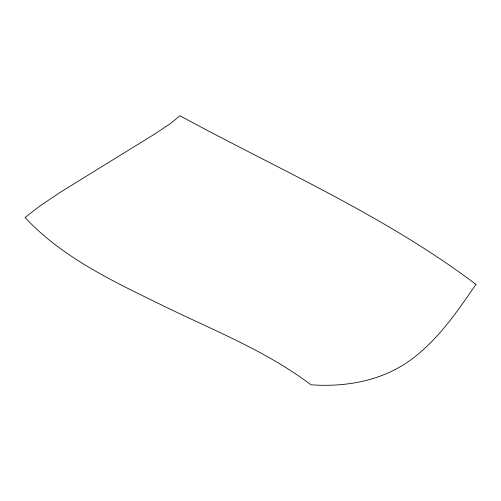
<?xml version="1.0" encoding="UTF-8"?>
<svg xmlns="http://www.w3.org/2000/svg" width="501" height="501" viewBox="0 0 501 501"><rect width="100%" height="100%" fill="white"/><g stroke="black" fill="none" stroke-linecap="round" stroke-linejoin="round"><path stroke-width="0.75" d="M475.95 284.361C457.375 311.497 438.356 339.346 411.659 359.204C383.033 380.729 346.041 387.336 310.939 384.793C266.789 351.345 214.754 330.885 165.299 306.806C115.606 282.47 63.389 258.654 25.05 217.522L40.024 205.905L60.439 192.177L154.615 134.099L170.81 123.277L179.884 115.731C279.602 169.927 384.849 215.693 475.95 284.361"/></g></svg>
